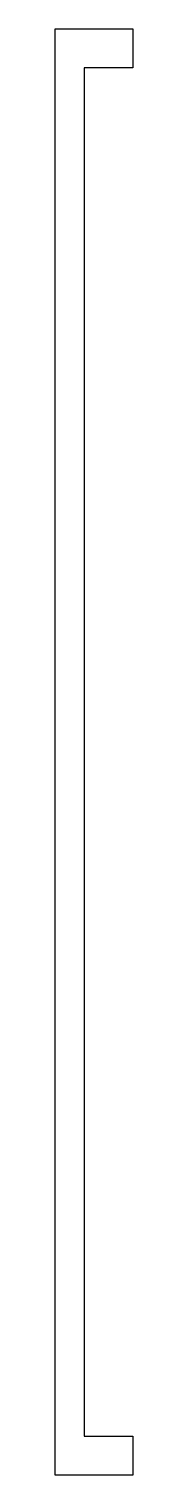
# Model space of a CAD drawing. Header units: millimetres. Extents: x 1988 to 2028, y 1357 to 2100.
import ezdxf

# ---------------------------------------------------------------- set-up
doc = ezdxf.new("R2010")
doc.units = ezdxf.units.MM

msp = doc.modelspace()

# ---------------------------------------------------------------- linework, layer by layer
msp.add_line((1987.84, 1356.97), (1987.84, 2099.97))
msp.add_lwpolyline([(1987.84, 2099.97), (2027.84, 2099.97), (2027.84, 2079.97), (2002.84, 2079.97), (2002.84, 1376.97), (2027.84, 1376.97), (2027.84, 1356.97), (1987.84, 1356.97)])

doc.saveas('drawing.dxf')
